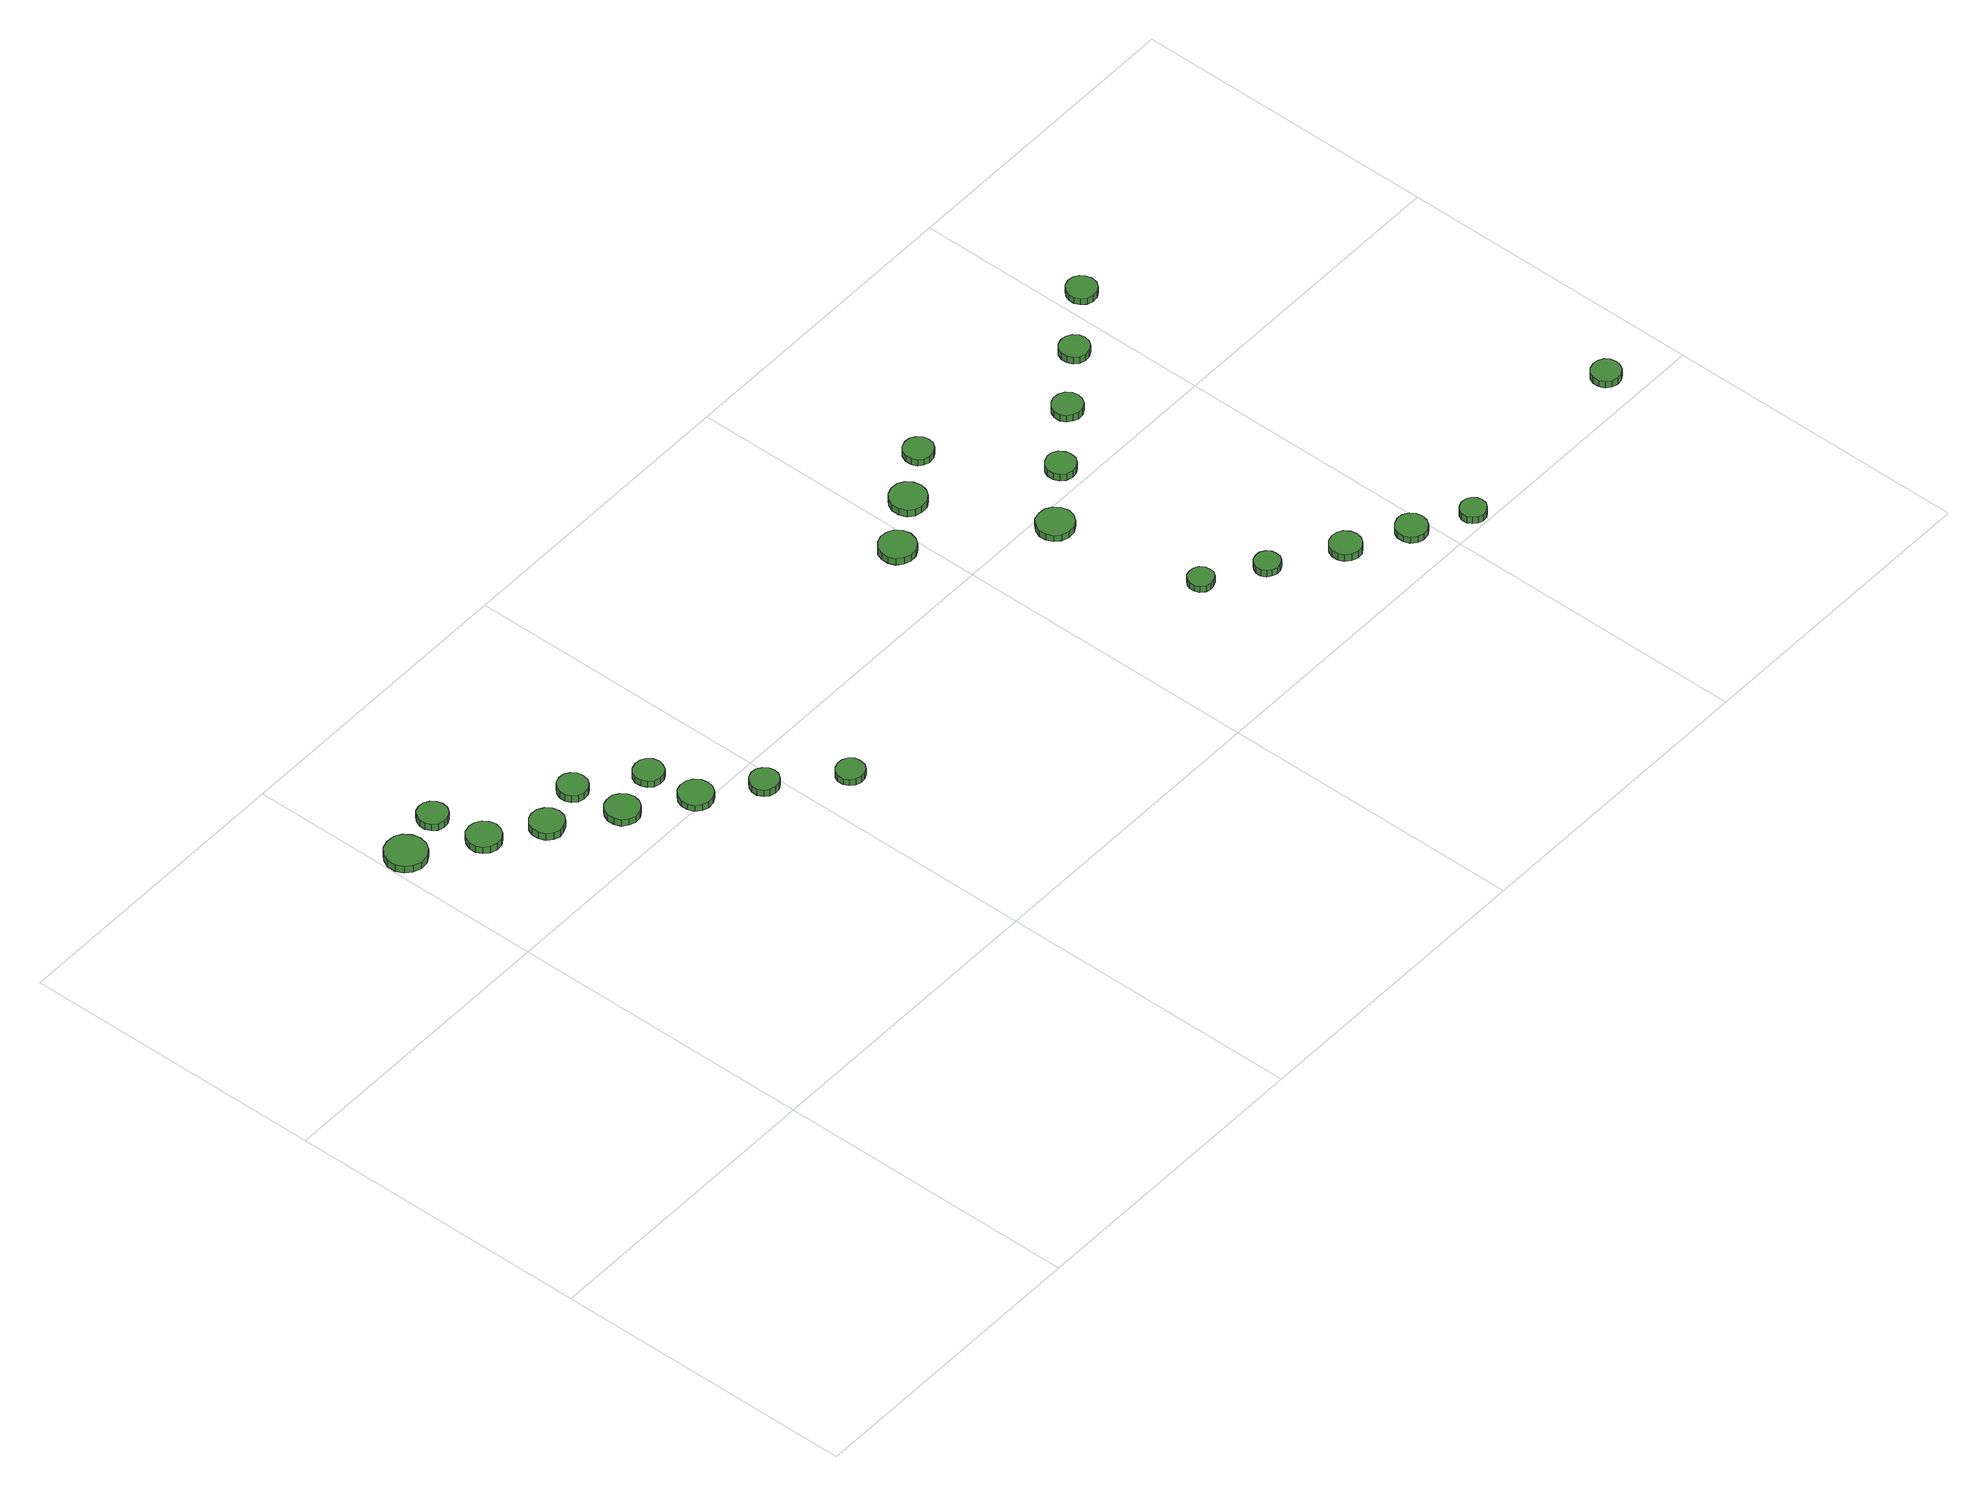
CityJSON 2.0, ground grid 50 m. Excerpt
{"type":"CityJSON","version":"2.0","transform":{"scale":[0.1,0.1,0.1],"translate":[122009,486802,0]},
"CityObjects":{
"tree1":{"type":"SolitaryVegetationObject","attributes":{"function":"something"},"geometry":[{"type":"MultiSurface","lod":"1","boundaries":[[[0,1,2,3,4,5,6,7,8,9,10,11,12,13,14]],[[15,16,17,18,19,20,21,22,23,24,25,26,27,28,29]],[[0,29,28,1]],[[1,28,27,2]],[[2,27,26,3]],[[3,26,25,4]],[[4,25,24,5]],[[5,24,23,6]],[[6,23,22,7]],[[7,22,21,8]],[[8,21,20,9]],[[9,20,19,10]],[[10,19,18,11]],[[11,18,17,12]],[[12,17,16,13]],[[13,16,15,14]],[[14,15,29,0]]]}]},
"tree2":{"type":"SolitaryVegetationObject","attributes":{"function":"something"},"geometry":[{"type":"MultiSurface","lod":"1","boundaries":[[[30,31,32,33,34,35,36,37,38,39,40,41,42,43,44]],[[45,46,47,48,49,50,51,52,53,54,55,56,57,58,59]],[[30,59,58,31]],[[31,58,57,32]],[[32,57,56,33]],[[33,56,55,34]],[[34,55,54,35]],[[35,54,53,36]],[[36,53,52,37]],[[37,52,51,38]],[[38,51,50,39]],[[39,50,49,40]],[[40,49,48,41]],[[41,48,47,42]],[[42,47,46,43]],[[43,46,45,44]],[[44,45,59,30]]]}]},
"tree3":{"type":"SolitaryVegetationObject","attributes":{"function":"something"},"geometry":[{"type":"MultiSurface","lod":"1","boundaries":[[[60,61,62,63,64,65,66,67,68,69,70,71,72,73,74]],[[75,76,77,78,79,80,81,82,83,84,85,86,87,88,89]],[[60,89,88,61]],[[61,88,87,62]],[[62,87,86,63]],[[63,86,85,64]],[[64,85,84,65]],[[65,84,83,66]],[[66,83,82,67]],[[67,82,81,68]],[[68,81,80,69]],[[69,80,79,70]],[[70,79,78,71]],[[71,78,77,72]],[[72,77,76,73]],[[73,76,75,74]],[[74,75,89,60]]]}]},
"tree4":{"type":"SolitaryVegetationObject","attributes":{"function":"something"},"geometry":[{"type":"MultiSurface","lod":"1","boundaries":[[[90,91,92,93,94,95,96,97,98,99,100,101,102,103,104]],[[105,106,107,108,109,110,111,112,113,114,115,116,117,118,119]],[[90,119,118,91]],[[91,118,117,92]],[[92,117,116,93]],[[93,116,115,94]],[[94,115,114,95]],[[95,114,113,96]],[[96,113,112,97]],[[97,112,111,98]],[[98,111,110,99]],[[99,110,109,100]],[[100,109,108,101]],[[101,108,107,102]],[[102,107,106,103]],[[103,106,105,104]],[[104,105,119,90]]]}]},
"tree5":{"type":"SolitaryVegetationObject","attributes":{"function":"something"},"geometry":[{"type":"MultiSurface","lod":"1","boundaries":[[[120,121,122,123,124,125,126,127,128,129,130,131,132,133,134]],[[135,136,137,138,139,140,141,142,143,144,145,146,147,148,149]],[[120,149,148,121]],[[121,148,147,122]],[[122,147,146,123]],[[123,146,145,124]],[[124,145,144,125]],[[125,144,143,126]],[[126,143,142,127]],[[127,142,141,128]],[[128,141,140,129]],[[129,140,139,130]],[[130,139,138,131]],[[131,138,137,132]],[[132,137,136,133]],[[133,136,135,134]],[[134,135,149,120]]]}]},
"tree6":{"type":"SolitaryVegetationObject","attributes":{"function":"something"},"geometry":[{"type":"MultiSurface","lod":"1","boundaries":[[[150,151,152,153,154,155,156,157,158,159,160,161,162,163,164]],[[165,166,167,168,169,170,171,172,173,174,175,176,177,178,179]],[[150,179,178,151]],[[151,178,177,152]],[[152,177,176,153]],[[153,176,175,154]],[[154,175,174,155]],[[155,174,173,156]],[[156,173,172,157]],[[157,172,171,158]],[[158,171,170,159]],[[159,170,169,160]],[[160,169,168,161]],[[161,168,167,162]],[[162,167,166,163]],[[163,166,165,164]],[[164,165,179,150]]]}]},
"tree7":{"type":"SolitaryVegetationObject","attributes":{"function":"something"},"geometry":[{"type":"MultiSurface","lod":"1","boundaries":[[[180,181,182,183,184,185,186,187,188,189,190,191,192,193,194]],[[195,196,197,198,199,200,201,202,203,204,205,206,207,208,209]],[[180,209,208,181]],[[181,208,207,182]],[[182,207,206,183]],[[183,206,205,184]],[[184,205,204,185]],[[185,204,203,186]],[[186,203,202,187]],[[187,202,201,188]],[[188,201,200,189]],[[189,200,199,190]],[[190,199,198,191]],[[191,198,197,192]],[[192,197,196,193]],[[193,196,195,194]],[[194,195,209,180]]]}]},
"tree8":{"type":"SolitaryVegetationObject","attributes":{"function":"something"},"geometry":[{"type":"MultiSurface","lod":"1","boundaries":[[[210,211,212,213,214,215,216,217,218,219,220,221,222,223,224]],[[225,226,227,228,229,230,231,232,233,234,235,236,237,238,239]],[[210,239,238,211]],[[211,238,237,212]],[[212,237,236,213]],[[213,236,235,214]],[[214,235,234,215]],[[215,234,233,216]],[[216,233,232,217]],[[217,232,231,218]],[[218,231,230,219]],[[219,230,229,220]],[[220,229,228,221]],[[221,228,227,222]],[[222,227,226,223]],[[223,226,225,224]],[[224,225,239,210]]]}]},
"tree9":{"type":"SolitaryVegetationObject","attributes":{"function":"something"},"geometry":[{"type":"MultiSurface","lod":"1","boundaries":[[[240,241,242,243,244,245,246,247,248,249,250,251,252,253,254]],[[255,256,257,258,259,260,261,262,263,264,265,266,267,268,269]],[[240,269,268,241]],[[241,268,267,242]],[[242,267,266,243]],[[243,266,265,244]],[[244,265,264,245]],[[245,264,263,246]],[[246,263,262,247]],[[247,262,261,248]],[[248,261,260,249]],[[249,260,259,250]],[[250,259,258,251]],[[251,258,257,252]],[[252,257,256,253]],[[253,256,255,254]],[[254,255,269,240]]]}]},
"tree10":{"type":"SolitaryVegetationObject","attributes":{"function":"something"},"geometry":[{"type":"MultiSurface","lod":"1","boundaries":[[[270,271,272,273,274,275,276,277,278,279,280,281,282,283,284]],[[285,286,287,288,289,290,291,292,293,294,295,296,297,298,299]],[[270,299,298,271]],[[271,298,297,272]],[[272,297,296,273]],[[273,296,295,274]],[[274,295,294,275]],[[275,294,293,276]],[[276,293,292,277]],[[277,292,291,278]],[[278,291,290,279]],[[279,290,289,280]],[[280,289,288,281]],[[281,288,287,282]],[[282,287,286,283]],[[283,286,285,284]],[[284,285,299,270]]]}]},
"tree11":{"type":"SolitaryVegetationObject","attributes":{"function":"something"},"geometry":[{"type":"MultiSurface","lod":"1","boundaries":[[[300,301,302,303,304,305,306,307,308,309,310,311,312,313,314]],[[315,316,317,318,319,320,321,322,323,324,325,326,327,328,329]],[[300,329,328,301]],[[301,328,327,302]],[[302,327,326,303]],[[303,326,325,304]],[[304,325,324,305]],[[305,324,323,306]],[[306,323,322,307]],[[307,322,321,308]],[[308,321,320,309]],[[309,320,319,310]],[[310,319,318,311]],[[311,318,317,312]],[[312,317,316,313]],[[313,316,315,314]],[[314,315,329,300]]]}]},
"tree12":{"type":"SolitaryVegetationObject","attributes":{"function":"something"},"geometry":[{"type":"MultiSurface","lod":"1","boundaries":[[[330,331,332,333,334,335,336,337,338,339,340,341,342,343,344]],[[345,346,347,348,349,350,351,352,353,354,355,356,357,358,359]],[[330,359,358,331]],[[331,358,357,332]],[[332,357,356,333]],[[333,356,355,334]],[[334,355,354,335]],[[335,354,353,336]],[[336,353,352,337]],[[337,352,351,338]],[[338,351,350,339]],[[339,350,349,340]],[[340,349,348,341]],[[341,348,347,342]],[[342,347,346,343]],[[343,346,345,344]],[[344,345,359,330]]]}]},
"tree13":{"type":"SolitaryVegetationObject","attributes":{"function":"something"},"geometry":[{"type":"MultiSurface","lod":"1","boundaries":[[[360,361,362,363,364,365,366,367,368,369,370,371,372,373,374]],[[375,376,377,378,379,380,381,382,383,384,385,386,387,388,389]],[[360,389,388,361]],[[361,388,387,362]],[[362,387,386,363]],[[363,386,385,364]],[[364,385,384,365]],[[365,384,383,366]],[[366,383,382,367]],[[367,382,381,368]],[[368,381,380,369]],[[369,380,379,370]],[[370,379,378,371]],[[371,378,377,372]],[[372,377,376,373]],[[373,376,375,374]],[[374,375,389,360]]]}]},
"tree14":{"type":"SolitaryVegetationObject","attributes":{"function":"something"},"geometry":[{"type":"MultiSurface","lod":"1","boundaries":[[[390,391,392,393,394,395,396,397,398,399,400,401,402,403,404]],[[405,406,407,408,409,410,411,412,413,414,415,416,417,418,419]],[[390,419,418,391]],[[391,418,417,392]],[[392,417,416,393]],[[393,416,415,394]],[[394,415,414,395]],[[395,414,413,396]],[[396,413,412,397]],[[397,412,411,398]],[[398,411,410,399]],[[399,410,409,400]],[[400,409,408,401]],[[401,408,407,402]],[[402,407,406,403]],[[403,406,405,404]],[[404,405,419,390]]]}]},
"tree15":{"type":"SolitaryVegetationObject","attributes":{"function":"something"},"geometry":[{"type":"MultiSurface","lod":"1","boundaries":[[[420,421,422,423,424,425,426,427,428,429,430,431,432,433,434]],[[435,436,437,438,439,440,441,442,443,444,445,446,447,448,449]],[[420,449,448,421]],[[421,448,447,422]],[[422,447,446,423]],[[423,446,445,424]],[[424,445,444,425]],[[425,444,443,426]],[[426,443,442,427]],[[427,442,441,428]],[[428,441,440,429]],[[429,440,439,430]],[[430,439,438,431]],[[431,438,437,432]],[[432,437,436,433]],[[433,436,435,434]],[[434,435,449,420]]]}]},
"tree16":{"type":"SolitaryVegetationObject","attributes":{"function":"something"},"geometry":[{"type":"MultiSurface","lod":"1","boundaries":[[[450,451,452,453,454,455,456,457,458,459,460,461,462,463,464]],[[465,466,467,468,469,470,471,472,473,474,475,476,477,478,479]],[[450,479,478,451]],[[451,478,477,452]],[[452,477,476,453]],[[453,476,475,454]],[[454,475,474,455]],[[455,474,473,456]],[[456,473,472,457]],[[457,472,471,458]],[[458,471,470,459]],[[459,470,469,460]],[[460,469,468,461]],[[461,468,467,462]],[[462,467,466,463]],[[463,466,465,464]],[[464,465,479,450]]]}]},
"tree17":{"type":"SolitaryVegetationObject","attributes":{"function":"something"},"geometry":[{"type":"MultiSurface","lod":"1","boundaries":[[[480,481,482,483,484,485,486,487,488,489,490,491,492,493,494]],[[495,496,497,498,499,500,501,502,503,504,505,506,507,508,509]],[[480,509,508,481]],[[481,508,507,482]],[[482,507,506,483]],[[483,506,505,484]],[[484,505,504,485]],[[485,504,503,486]],[[486,503,502,487]],[[487,502,501,488]],[[488,501,500,489]],[[489,500,499,490]],[[490,499,498,491]],[[491,498,497,492]],[[492,497,496,493]],[[493,496,495,494]],[[494,495,509,480]]]}]},
"tree18":{"type":"SolitaryVegetationObject","attributes":{"function":"something"},"geometry":[{"type":"MultiSurface","lod":"1","boundaries":[[[510,511,512,513,514,515,516,517,518,519,520,521,522,523,524]],[[525,526,527,528,529,530,531,532,533,534,535,536,537,538,539]],[[510,539,538,511]],[[511,538,537,512]],[[512,537,536,513]],[[513,536,535,514]],[[514,535,534,515]],[[515,534,533,516]],[[516,533,532,517]],[[517,532,531,518]],[[518,531,530,519]],[[519,530,529,520]],[[520,529,528,521]],[[521,528,527,522]],[[522,527,526,523]],[[523,526,525,524]],[[524,525,539,510]]]}]},
"tree19":{"type":"SolitaryVegetationObject","attributes":{"function":"something"},"geometry":[{"type":"MultiSurface","lod":"1","boundaries":[[[540,541,542,543,544,545,546,547,548,549,550,551,552,553,554]],[[555,556,557,558,559,560,561,562,563,564,565,566,567,568,569]],[[540,569,568,541]],[[541,568,567,542]],[[542,567,566,543]],[[543,566,565,544]],[[544,565,564,545]],[[545,564,563,546]],[[546,563,562,547]],[[547,562,561,548]],[[548,561,560,549]],[[549,560,559,550]],[[550,559,558,551]],[[551,558,557,552]],[[552,557,556,553]],[[553,556,555,554]],[[554,555,569,540]]]}]},
"tree20":{"type":"SolitaryVegetationObject","attributes":{"function":"something"},"geometry":[{"type":"MultiSurface","lod":"1","boundaries":[[[570,571,572,573,574,575,576,577,578,579,580,581,582,583,584]],[[585,586,587,588,589,590,591,592,593,594,595,596,597,598,599]],[[570,599,598,571]],[[571,598,597,572]],[[572,597,596,573]],[[573,596,595,574]],[[574,595,594,575]],[[575,594,593,576]],[[576,593,592,577]],[[577,592,591,578]],[[578,591,590,579]],[[579,590,589,580]],[[580,589,588,581]],[[581,588,587,582]],[[582,587,586,583]],[[583,586,585,584]],[[584,585,599,570]]]}]},
"tree21":{"type":"SolitaryVegetationObject","attributes":{"function":"something"},"geometry":[{"type":"MultiSurface","lod":"1","boundaries":[[[600,601,602,603,604,605,606,607,608,609,610,611,612,613,614]],[[615,616,617,618,619,620,621,622,623,624,625,626,627,628,629]],[[600,629,628,601]],[[601,628,627,602]],[[602,627,626,603]],[[603,626,625,604]],[[604,625,624,605]],[[605,624,623,606]],[[606,623,622,607]],[[607,622,621,608]],[[608,621,620,609]],[[609,620,619,610]],[[610,619,618,611]],[[611,618,617,612]],[[612,617,616,613]],[[613,616,615,614]],[[614,615,629,600]]]}]},
"tree22":{"type":"SolitaryVegetationObject","attributes":{"function":"something"},"geometry":[{"type":"MultiSurface","lod":"1","boundaries":[[[630,631,632,633,634,635,636,637,638,639,640,641,642,643,644]],[[645,646,647,648,649,650,651,652,653,654,655,656,657,658,659]],[[630,659,658,631]],[[631,658,657,632]],[[632,657,656,633]],[[633,656,655,634]],[[634,655,654,635]],[[635,654,653,636]],[[636,653,652,637]],[[637,652,651,638]],[[638,651,650,639]],[[639,650,649,640]],[[640,649,648,641]],[[641,648,647,642]],[[642,647,646,643]],[[643,646,645,644]],[[644,645,659,630]]]}]},
"tree23":{"type":"SolitaryVegetationObject","attributes":{"function":"something"},"geometry":[{"type":"MultiSurface","lod":"1","boundaries":[[[660,661,662,663,664,665,666,667,668,669,670,671,672,673,674]],[[675,676,677,678,679,680,681,682,683,684,685,686,687,688,689]],[[660,689,688,661]],[[661,688,687,662]],[[662,687,686,663]],[[663,686,685,664]],[[664,685,684,665]],[[665,684,683,666]],[[666,683,682,667]],[[667,682,681,668]],[[668,681,680,669]],[[669,680,679,670]],[[670,679,678,671]],[[671,678,677,672]],[[672,677,676,673]],[[673,676,675,674]],[[674,675,689,660]]]}]},
"tree24":{"type":"SolitaryVegetationObject","attributes":{"function":"something"},"geometry":[{"type":"MultiSurface","lod":"1","boundaries":[[[690,691,692,693,694,695,696,697,698,699,700,701,702,703,704]],[[705,706,707,708,709,710,711,712,713,714,715,716,717,718,719]],[[690,719,718,691]],[[691,718,717,692]],[[692,717,716,693]],[[693,716,715,694]],[[694,715,714,695]],[[695,714,713,696]],[[696,713,712,697]],[[697,712,711,698]],[[698,711,710,699]],[[699,710,709,700]],[[700,709,708,701]],[[701,708,707,702]],[[702,707,706,703]],[[703,706,705,704]],[[704,705,719,690]]]}]}
},
"vertices":[
[69,759,22],[66,773,22],[58,784,22],[46,791,22],[32,792,22],[19,788,22],[9,779,22],[3,766,22],[3,752,22],[9,740,22],[19,731,22],[32,726,22],[46,728,22],[58,735,22],[66,746,22],[66,746,9],[58,735,9],[46,728,9],[32,726,9],[19,731,9],[9,740,9],[3,752,9],[3,766,9],[9,779,9],[19,788,9],[32,792,9],[46,791,9],[58,784,9],[66,773,9],[69,759,9],
[161,694,22],[158,705,22],[152,714,22],[142,720,22],[131,721,22],[120,718,22],[112,710,22],[107,700,22],[107,688,22],[112,678,22],[120,671,22],[131,667,22],[142,668,22],[152,674,22],[158,683,22],[158,683,9],[152,674,9],[142,668,9],[131,667,9],[120,671,9],[112,678,9],[107,688,9],[107,700,9],[112,710,9],[120,718,9],[131,721,9],[142,720,9],[152,714,9],[158,705,9],[161,694,9],
[143,779,22],[141,789,22],[135,797,22],[126,802,22],[117,803,22],[107,800,22],[100,793,22],[96,784,22],[96,774,22],[100,765,22],[107,758,22],[117,755,22],[126,756,22],[135,761,22],[141,769,22],[141,769,9],[135,761,9],[126,756,9],[117,755,9],[107,758,9],[100,765,9],[96,774,9],[96,784,9],[100,793,9],[107,800,9],[117,803,9],[126,802,9],[135,797,9],[141,789,9],[143,779,9],
[239,641,23],[237,652,23],[230,661,23],[220,667,23],[209,668,23],[199,665,23],[190,657,23],[186,647,23],[186,636,23],[190,625,23],[199,618,23],[209,614,23],[220,616,23],[230,621,23],[237,630,23],[237,630,10],[230,621,10],[220,616,10],[209,614,10],[199,618,10],[190,625,10],[186,636,10],[186,647,10],[190,657,10],[199,665,10],[209,668,10],[220,667,10],[230,661,10],[237,652,10],[239,641,10],
[331,576,23],[329,587,23],[322,596,23],[313,602,23],[301,603,23],[291,600,23],[282,592,23],[278,582,23],[278,571,23],[282,560,23],[291,553,23],[301,549,23],[313,550,23],[322,556,23],[329,565,23],[329,565,10],[322,556,10],[313,550,10],[301,549,10],[291,553,10],[282,560,10],[278,571,10],[278,582,10],[282,592,10],[291,600,10],[301,603,10],[313,602,10],[322,596,10],[329,587,10],[331,576,10],
[317,661,22],[315,671,22],[309,679,22],[301,684,22],[291,685,22],[281,682,22],[274,675,22],[270,666,22],[270,656,22],[274,647,22],[281,640,22],[291,637,22],[301,638,22],[309,643,22],[315,651,22],[315,651,9],[309,643,9],[301,638,9],[291,637,9],[281,640,9],[274,647,9],[270,656,9],[270,666,9],[274,675,9],[281,682,9],[291,685,9],[301,684,9],[309,679,9],[315,671,9],[317,661,9],
[422,514,22],[420,525,22],[413,535,22],[404,540,22],[392,541,22],[382,538,22],[373,530,22],[369,520,22],[369,509,22],[373,498,22],[382,491,22],[392,487,22],[404,489,22],[413,494,22],[420,503,22],[420,503,10],[413,494,10],[404,489,10],[392,487,10],[382,491,10],[373,498,10],[369,509,10],[369,520,10],[373,530,10],[382,538,10],[392,541,10],[404,540,10],[413,535,10],[420,525,10],[422,514,10],
[410,596,22],[408,605,22],[402,613,22],[394,618,22],[384,619,22],[374,616,22],[367,610,22],[363,601,22],[363,591,22],[367,582,22],[374,575,22],[384,572,22],[394,573,22],[402,578,22],[408,586,22],[408,586,10],[402,578,10],[394,573,10],[384,572,10],[374,575,10],[367,582,10],[363,591,10],[363,601,10],[367,610,10],[374,616,10],[384,619,10],[394,618,10],[402,613,10],[408,605,10],[410,596,10],
[503,456,22],[501,465,22],[495,473,22],[487,478,22],[478,479,22],[468,476,22],[461,469,22],[457,461,22],[457,451,22],[461,442,22],[468,436,22],[478,433,22],[487,434,22],[495,439,22],[501,447,22],[501,447,9],[495,439,9],[487,434,9],[478,433,9],[468,436,9],[461,442,9],[457,451,9],[457,461,9],[461,469,9],[468,476,9],[478,479,9],[487,478,9],[495,473,9],[501,465,9],[503,456,9],
[596,373,23],[595,382,23],[589,390,23],[581,394,23],[572,395,23],[563,392,23],[556,386,23],[552,378,23],[552,368,23],[556,360,23],[563,354,23],[572,351,23],[581,352,23],[589,356,23],[595,364,23],[595,364,11],[589,356,11],[581,352,11],[572,351,11],[563,354,11],[556,360,11],[552,368,11],[552,378,11],[556,386,11],[563,392,11],[572,395,11],[581,394,11],[589,390,11],[595,382,11],[596,373,11],
[997,614,23],[994,626,23],[987,636,23],[976,642,23],[964,643,23],[953,639,23],[943,631,23],[939,620,23],[939,608,23],[943,597,23],[953,589,23],[964,585,23],[976,586,23],[987,592,23],[994,602,23],[994,602,10],[987,592,10],[976,586,10],[964,585,10],[953,589,10],[943,597,10],[939,608,10],[939,620,10],[943,631,10],[953,639,10],[964,643,10],[976,642,10],[987,636,10],[994,626,10],[997,614,10],
[1083,666,22],[1080,678,22],[1073,688,22],[1063,694,22],[1050,695,22],[1039,691,22],[1030,683,22],[1025,672,22],[1025,660,22],[1030,648,22],[1039,640,22],[1050,637,22],[1063,638,22],[1073,644,22],[1080,654,22],[1080,654,9],[1073,644,9],[1063,638,9],[1050,637,9],[1039,640,9],[1030,648,9],[1025,660,9],[1025,672,9],[1030,683,9],[1039,691,9],[1050,695,9],[1063,694,9],[1073,688,9],[1080,678,9],[1083,666,9],
[1215,233,28],[1214,241,28],[1209,248,28],[1201,252,28],[1193,253,28],[1185,251,28],[1178,245,28],[1175,237,28],[1175,229,28],[1178,221,28],[1185,215,28],[1193,213,28],[1201,214,28],[1209,218,28],[1214,225,28],[1214,225,16],[1209,218,16],[1201,214,16],[1193,213,16],[1185,215,16],[1178,221,16],[1175,229,16],[1175,237,16],[1178,245,16],[1185,251,16],[1193,253,16],[1201,252,16],[1209,248,16],[1214,241,16],[1215,233,16],
[1178,468,25],[1175,480,25],[1168,490,25],[1157,496,25],[1145,497,25],[1133,494,25],[1124,485,25],[1119,474,25],[1119,462,25],[1124,451,25],[1133,443,25],[1145,439,25],[1157,440,25],[1168,446,25],[1175,456,25],[1175,456,13],[1168,446,13],[1157,440,13],[1145,439,13],[1133,443,13],[1124,451,13],[1119,462,13],[1119,474,13],[1124,485,13],[1133,494,13],[1145,497,13],[1157,496,13],[1168,490,13],[1175,480,13],[1178,468,13],
[1301,180,28],[1300,188,28],[1295,195,28],[1287,200,28],[1279,200,28],[1271,198,28],[1265,192,28],[1261,184,28],[1261,176,28],[1265,168,28],[1271,163,28],[1279,160,28],[1287,161,28],[1295,165,28],[1300,172,28],[1300,172,15],[1295,165,15],[1287,161,15],[1279,160,15],[1271,163,15],[1265,168,15],[1261,176,15],[1261,184,15],[1265,192,15],[1271,198,15],[1279,200,15],[1287,200,15],[1295,195,15],[1300,188,15],[1301,180,15],
[1162,717,21],[1160,727,21],[1154,735,21],[1146,740,21],[1136,741,21],[1126,738,21],[1119,732,21],[1115,722,21],[1115,712,21],[1119,703,21],[1126,697,21],[1136,694,21],[1146,695,21],[1154,700,21],[1160,708,21],[1160,708,9],[1154,700,9],[1146,695,9],[1136,694,9],[1126,697,9],[1119,703,9],[1115,712,9],[1115,722,9],[1119,732,9],[1126,738,9],[1136,741,9],[1146,740,9],[1154,735,9],[1160,727,9],[1162,717,9],
[1269,539,24],[1267,548,24],[1261,557,24],[1253,562,24],[1243,563,24],[1233,559,24],[1226,553,24],[1222,544,24],[1222,534,24],[1226,525,24],[1233,518,24],[1243,515,24],[1253,516,24],[1261,521,24],[1267,529,24],[1267,529,11],[1261,521,11],[1253,516,11],[1243,515,11],[1233,518,11],[1226,525,11],[1222,534,11],[1222,544,11],[1226,553,11],[1233,559,11],[1243,563,11],[1253,562,11],[1261,557,11],[1267,548,11],[1269,539,11],
[1407,117,27],[1405,127,27],[1399,136,27],[1390,141,27],[1380,142,27],[1370,139,27],[1362,132,27],[1358,122,27],[1358,112,27],[1362,103,27],[1370,96,27],[1380,92,27],[1390,93,27],[1399,99,27],[1405,107,27],[1405,107,14],[1399,99,14],[1390,93,14],[1380,92,14],[1370,96,14],[1362,103,14],[1358,112,14],[1358,122,14],[1362,132,14],[1370,139,14],[1380,142,14],[1390,141,14],[1399,136,14],[1405,127,14],[1407,117,14],
[1497,69,25],[1495,79,25],[1489,87,25],[1480,93,25],[1470,94,25],[1460,90,25],[1452,83,25],[1448,74,25],[1448,64,25],[1452,54,25],[1460,47,25],[1470,44,25],[1480,45,25],[1489,50,25],[1495,59,25],[1495,59,13],[1489,50,13],[1480,45,13],[1470,44,13],[1460,47,13],[1452,54,13],[1448,64,13],[1448,74,13],[1452,83,13],[1460,90,13],[1470,94,13],[1480,93,13],[1489,87,13],[1495,79,13],[1497,69,13],
[1368,609,23],[1366,619,23],[1360,627,23],[1351,632,23],[1341,633,23],[1332,630,23],[1324,623,23],[1320,614,23],[1320,604,23],[1324,595,23],[1332,589,23],[1341,585,23],[1351,586,23],[1360,591,23],[1366,600,23],[1366,600,10],[1360,591,10],[1351,586,10],[1341,585,10],[1332,589,10],[1324,595,10],[1320,604,10],[1320,614,10],[1324,623,10],[1332,630,10],[1341,633,10],[1351,632,10],[1360,627,10],[1366,619,10],[1368,609,10],
[1578,24,25],[1576,32,25],[1571,39,25],[1564,43,25],[1555,44,25],[1547,41,25],[1541,36,25],[1537,28,25],[1537,19,25],[1541,12,25],[1547,6,25],[1555,3,25],[1564,4,25],[1571,9,25],[1576,15,25],[1576,15,12],[1571,9,12],[1564,4,12],[1555,3,12],[1547,6,12],[1541,12,12],[1537,19,12],[1537,28,12],[1541,36,12],[1547,41,12],[1555,44,12],[1564,43,12],[1571,39,12],[1576,32,12],[1578,24,12],
[1465,678,22],[1463,687,22],[1457,695,22],[1448,700,22],[1439,701,22],[1429,698,22],[1422,692,22],[1418,683,22],[1418,673,22],[1422,664,22],[1429,657,22],[1439,654,22],[1448,655,22],[1457,660,22],[1463,668,22],[1463,668,9],[1457,660,9],[1448,655,9],[1439,654,9],[1429,657,9],[1422,664,9],[1418,673,9],[1418,683,9],[1422,692,9],[1429,698,9],[1439,701,9],[1448,700,9],[1457,695,9],[1463,687,9],[1465,678,9],
[1564,747,21],[1562,757,21],[1556,765,21],[1548,770,21],[1538,771,21],[1528,768,21],[1521,761,21],[1517,752,21],[1517,742,21],[1521,733,21],[1528,726,21],[1538,723,21],[1548,724,21],[1556,729,21],[1562,737,21],[1562,737,9],[1556,729,9],[1548,724,9],[1538,723,9],[1528,726,9],[1521,733,9],[1517,742,9],[1517,752,9],[1521,761,9],[1528,768,9],[1538,771,9],[1548,770,9],[1556,765,9],[1562,757,9],[1564,747,9],
[1919,57,23],[1917,67,23],[1912,74,23],[1903,79,23],[1894,80,23],[1884,77,23],[1877,71,23],[1873,62,23],[1873,52,23],[1877,43,23],[1884,37,23],[1894,34,23],[1903,35,23],[1912,40,23],[1917,48,23],[1917,48,10],[1912,40,10],[1903,35,10],[1894,34,10],[1884,37,10],[1877,43,10],[1873,52,10],[1873,62,10],[1877,71,10],[1884,77,10],[1894,80,10],[1903,79,10],[1912,74,10],[1917,67,10],[1919,57,10]
]}
